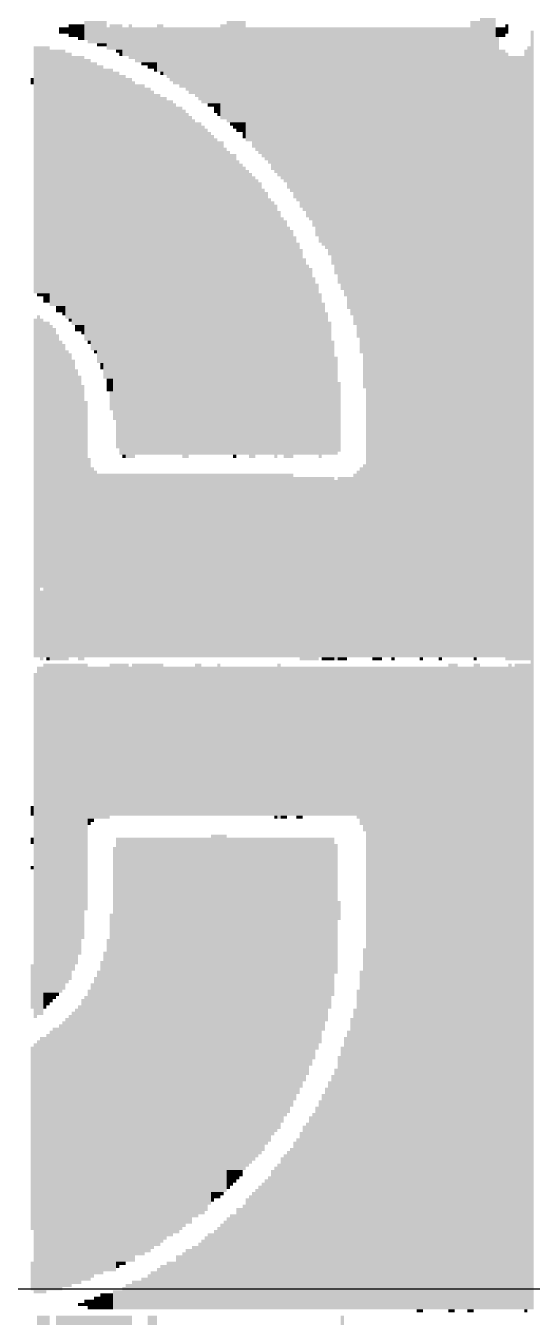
# Model space of a CAD drawing. Extents: x 0 to 19.7, y 0 to 11.
# Drawn here: x 12.674 to 13.836, y 3.736 to 6.698 of the extents above; entities that cross this region are included whole.
import ezdxf

# ---------------------------------------------------------------- set-up
doc = ezdxf.new("R2010")
doc.units = 0
doc.layers.get('0').update_dxf_attribs({"linetype": 'CONTINUOUS'})
doc.layers.add('1', color=1, linetype='CONTINUOUS')

# ---------------------------------------------------------------- blocks, each defined once
blk = doc.blocks.new('*U0')
at = {"color": 7}
for points in [[(1889, 1096), (1892, 1096), (1889, 723), (1892, 723)], [(1892, 1095), (1894, 1095), (1892, 723), (1894, 723)], [(1759, 923), (1764, 923), (1759, 919), (1764, 919)], [(1764, 924), (1771, 924), (1764, 918), (1771, 918)], [(1772, 923), (1776, 923), (1772, 915), (1776, 915)], [(1778, 923), (1779, 923), (1778, 912), (1779, 912)], [(1787, 923), (1789, 923), (1787, 908), (1789, 908)], [(1807, 923), (1809, 923), (1807, 893), (1809, 893)], [(1809, 924), (1815, 924), (1809, 892), (1815, 892)], [(1886, 924), (1889, 924), (1886, 723), (1889, 723)], [(1897, 923), (1898, 923), (1897, 920), (1898, 920)], [(1756, 922), (1759, 922), (1756, 920), (1759, 920)], [(1762, 919), (1764, 919), (1762, 918), (1764, 918)], [(1765, 918), (1771, 918), (1765, 917), (1771, 917)], [(1771, 922), (1772, 922), (1771, 915), (1772, 915)], [(1776, 922), (1778, 922), (1776, 913), (1778, 913)], [(1779, 922), (1787, 922), (1779, 912), (1787, 912)], [(1789, 922), (1807, 922), (1789, 907), (1807, 907)], [(1815, 922), (1886, 922), (1815, 886), (1886, 886)], [(1894, 922), (1897, 922), (1894, 919), (1897, 919)], [(1894, 919), (1895, 919), (1894, 723), (1895, 723)], [(1905, 921), (1906, 921), (1905, 517), (1906, 517)], [(1748, 916), (1753, 916), (1748, 838), (1753, 838)], [(1753, 915), (1758, 915), (1753, 834), (1758, 834)], [(1758, 914), (1760, 914), (1758, 830), (1760, 830)], [(1768, 917), (1771, 917), (1768, 916), (1771, 916)], [(1774, 915), (1776, 915), (1774, 914), (1776, 914)], [(1775, 914), (1776, 914), (1775, 913), (1776, 913)], [(1895, 915), (1897, 915), (1895, 723), (1897, 723)], [(1897, 914), (1898, 914), (1897, 722), (1898, 722)], [(1903, 915), (1904, 915), (1903, 722), (1904, 722)], [(1904, 916), (1905, 916), (1904, 722), (1905, 722)], [(1760, 913), (1764, 913), (1760, 828), (1764, 828)], [(1764, 912), (1766, 912), (1764, 823), (1766, 823)], [(1766, 911), (1768, 911), (1766, 820), (1768, 820)], [(1768, 910), (1770, 910), (1768, 816), (1770, 816)], [(1780, 912), (1787, 912), (1780, 911), (1787, 911)], [(1782, 911), (1787, 911), (1782, 910), (1787, 910)], [(1784, 910), (1787, 910), (1784, 909), (1787, 909)], [(1898, 913), (1903, 913), (1898, 722), (1903, 722)], [(1747, 906), (1748, 906), (1747, 904), (1748, 904)], [(1770, 909), (1773, 909), (1770, 811), (1773, 811)], [(1773, 908), (1775, 908), (1773, 798), (1775, 798)], [(1775, 907), (1777, 907), (1775, 787), (1777, 787)], [(1777, 906), (1779, 906), (1777, 786), (1779, 786)], [(1786, 909), (1787, 909), (1786, 908), (1787, 908)], [(1788, 908), (1789, 908), (1788, 907), (1789, 907)], [(1790, 907), (1807, 907), (1790, 906), (1807, 906)], [(1791, 906), (1807, 906), (1791, 905), (1807, 905)], [(1779, 905), (1780, 905), (1779, 786), (1780, 786)], [(1780, 904), (1783, 904), (1780, 787), (1783, 787)], [(1783, 903), (1785, 903), (1783, 787), (1785, 787)], [(1785, 902), (1786, 902), (1785, 787), (1786, 787)], [(1792, 905), (1807, 905), (1792, 904), (1807, 904)], [(1794, 904), (1807, 904), (1794, 903), (1807, 903)], [(1796, 903), (1807, 903), (1796, 902), (1807, 902)], [(1797, 902), (1807, 902), (1797, 901), (1807, 901)], [(1786, 901), (1788, 901), (1786, 787), (1788, 787)], [(1788, 900), (1790, 900), (1788, 787), (1790, 787)], [(1790, 899), (1792, 899), (1790, 787), (1792, 787)], [(1792, 898), (1793, 898), (1792, 787), (1793, 787)], [(1799, 901), (1807, 901), (1799, 900), (1807, 900)], [(1800, 900), (1807, 900), (1800, 899), (1807, 899)], [(1801, 899), (1807, 899), (1801, 898), (1807, 898)], [(1803, 898), (1807, 898), (1803, 897), (1807, 897)], [(1793, 897), (1795, 897), (1793, 787), (1795, 787)], [(1795, 896), (1796, 896), (1795, 786), (1796, 786)], [(1796, 895), (1797, 895), (1796, 786), (1797, 786)], [(1797, 894), (1798, 894), (1797, 787), (1798, 787)], [(1805, 897), (1807, 897), (1805, 895), (1807, 895)], [(1806, 895), (1807, 895), (1806, 894), (1807, 894)], [(1798, 893), (1799, 893), (1798, 787), (1799, 787)], [(1799, 892), (1801, 892), (1799, 787), (1801, 787)], [(1801, 891), (1802, 891), (1801, 787), (1802, 787)], [(1802, 890), (1803, 890), (1802, 787), (1803, 787)], [(1810, 892), (1815, 892), (1810, 891), (1815, 891)], [(1811, 891), (1815, 891), (1811, 890), (1815, 890)], [(1812, 890), (1815, 890), (1812, 889), (1815, 889)], [(1803, 889), (1804, 889), (1803, 787), (1804, 787)], [(1804, 888), (1805, 888), (1804, 787), (1805, 787)], [(1805, 887), (1806, 887), (1805, 787), (1806, 787)], [(1806, 886), (1808, 886), (1806, 787), (1808, 787)], [(1814, 889), (1815, 889), (1814, 887), (1815, 887)], [(1817, 886), (1886, 886), (1817, 884), (1886, 884)], [(1808, 884), (1809, 884), (1808, 787), (1809, 787)], [(1809, 883), (1810, 883), (1809, 787), (1810, 787)], [(1810, 882), (1812, 882), (1810, 787), (1812, 787)], [(1818, 884), (1886, 884), (1818, 883), (1886, 883)], [(1819, 883), (1886, 883), (1819, 882), (1886, 882)], [(1820, 882), (1886, 882), (1820, 881), (1886, 881)], [(1812, 880), (1813, 880), (1812, 787), (1813, 787)], [(1813, 879), (1814, 879), (1813, 787), (1814, 787)], [(1814, 878), (1815, 878), (1814, 787), (1815, 787)], [(1821, 881), (1886, 881), (1821, 880), (1886, 880)], [(1822, 880), (1886, 880), (1822, 879), (1886, 879)], [(1823, 879), (1886, 879), (1823, 877), (1886, 877)], [(1815, 877), (1816, 877), (1815, 787), (1816, 787)], [(1816, 876), (1817, 876), (1816, 786), (1817, 786)], [(1817, 875), (1818, 875), (1817, 786), (1818, 786)], [(1818, 874), (1819, 874), (1818, 787), (1819, 787)], [(1824, 877), (1886, 877), (1824, 876), (1886, 876)], [(1825, 876), (1886, 876), (1825, 875), (1886, 875)], [(1826, 875), (1886, 875), (1826, 874), (1886, 874)], [(1827, 874), (1886, 874), (1827, 873), (1886, 873)], [(1819, 873), (1820, 873), (1819, 787), (1820, 787)], [(1820, 871), (1821, 871), (1820, 787), (1821, 787)], [(1821, 870), (1822, 870), (1821, 787), (1822, 787)], [(1828, 873), (1886, 873), (1828, 871), (1886, 871)], [(1829, 871), (1886, 871), (1829, 870), (1886, 870)], [(1830, 870), (1886, 870), (1830, 868), (1886, 868)], [(1822, 868), (1823, 868), (1822, 787), (1823, 787)], [(1823, 867), (1824, 867), (1823, 787), (1824, 787)], [(1824, 866), (1825, 866), (1824, 786), (1825, 786)], [(1831, 868), (1886, 868), (1831, 867), (1886, 867)], [(1832, 867), (1886, 867), (1832, 865), (1886, 865)], [(1833, 865), (1886, 865), (1833, 864), (1886, 864)], [(1825, 864), (1826, 864), (1825, 787), (1826, 787)], [(1826, 862), (1827, 862), (1826, 787), (1827, 787)], [(1827, 861), (1828, 861), (1827, 786), (1828, 786)], [(1834, 864), (1886, 864), (1834, 862), (1886, 862)], [(1835, 862), (1886, 862), (1835, 861), (1886, 861)], [(1836, 861), (1886, 861), (1836, 859), (1886, 859)], [(1828, 859), (1829, 859), (1828, 786), (1829, 786)], [(1829, 858), (1830, 858), (1829, 786), (1830, 786)], [(1837, 859), (1886, 859), (1837, 856), (1886, 856)], [(1830, 856), (1831, 856), (1830, 787), (1831, 787)], [(1831, 854), (1832, 854), (1831, 787), (1832, 787)], [(1838, 856), (1886, 856), (1838, 854), (1886, 854)], [(1839, 854), (1886, 854), (1839, 853), (1886, 853)], [(1840, 853), (1886, 853), (1840, 852), (1886, 852)], [(1832, 852), (1833, 852), (1832, 787), (1833, 787)], [(1833, 849), (1834, 849), (1833, 787), (1834, 787)], [(1841, 852), (1886, 852), (1841, 850), (1886, 850)], [(1842, 850), (1886, 850), (1842, 847), (1886, 847)], [(1834, 847), (1835, 847), (1834, 787), (1835, 787)], [(1835, 846), (1836, 846), (1835, 787), (1836, 787)], [(1843, 847), (1886, 847), (1843, 844), (1886, 844)], [(1836, 843), (1837, 843), (1836, 787), (1837, 787)], [(1837, 841), (1838, 841), (1837, 787), (1838, 787)], [(1844, 844), (1886, 844), (1844, 841), (1886, 841)], [(1845, 841), (1886, 841), (1845, 839), (1886, 839)], [(1749, 838), (1753, 838), (1749, 837), (1753, 837)], [(1751, 837), (1753, 837), (1751, 835), (1753, 835)], [(1838, 838), (1839, 838), (1838, 786), (1839, 786)], [(1846, 839), (1886, 839), (1846, 837), (1886, 837)], [(1847, 837), (1886, 837), (1847, 833), (1886, 833)], [(1755, 834), (1758, 834), (1755, 832), (1758, 832)], [(1839, 835), (1840, 835), (1839, 787), (1840, 787)], [(1848, 833), (1886, 833), (1848, 831), (1886, 831)], [(1748, 830), (1749, 830), (1748, 723), (1749, 723)], [(1749, 831), (1750, 831), (1749, 723), (1750, 723)], [(1750, 830), (1751, 830), (1750, 745), (1751, 745)], [(1751, 829), (1753, 829), (1751, 723), (1753, 723)], [(1757, 832), (1758, 832), (1757, 831), (1758, 831)], [(1759, 830), (1760, 830), (1759, 829), (1760, 829)], [(1840, 832), (1841, 832), (1840, 787), (1841, 787)], [(1841, 829), (1842, 829), (1841, 787), (1842, 787)], [(1849, 831), (1886, 831), (1849, 828), (1886, 828)], [(1753, 828), (1754, 828), (1753, 722), (1754, 722)], [(1754, 827), (1755, 827), (1754, 722), (1755, 722)], [(1755, 825), (1756, 825), (1755, 722), (1756, 722)], [(1761, 828), (1764, 828), (1761, 826), (1764, 826)], [(1763, 826), (1764, 826), (1763, 825), (1764, 825)], [(1850, 828), (1886, 828), (1850, 824), (1886, 824)], [(1756, 823), (1757, 823), (1756, 722), (1757, 722)], [(1757, 822), (1758, 822), (1757, 722), (1758, 722)], [(1765, 823), (1766, 823), (1765, 822), (1766, 822)], [(1842, 823), (1843, 823), (1842, 787), (1843, 787)], [(1851, 824), (1886, 824), (1851, 819), (1886, 819)], [(1758, 820), (1759, 820), (1758, 722), (1759, 722)], [(1759, 819), (1760, 819), (1759, 723), (1760, 723)], [(1760, 817), (1761, 817), (1760, 723), (1761, 723)], [(1767, 820), (1768, 820), (1767, 819), (1768, 819)], [(1769, 816), (1770, 816), (1769, 814), (1770, 814)], [(1843, 818), (1844, 818), (1843, 787), (1844, 787)], [(1852, 819), (1886, 819), (1852, 808), (1886, 808)], [(1761, 814), (1762, 814), (1761, 723), (1762, 723)], [(1762, 812), (1763, 812), (1762, 722), (1763, 722)], [(1763, 809), (1764, 809), (1763, 722), (1764, 722)], [(1771, 811), (1773, 811), (1771, 807), (1773, 807)], [(1844, 810), (1845, 810), (1844, 788), (1845, 788)], [(1853, 808), (1886, 808), (1853, 723), (1886, 723)], [(1764, 804), (1765, 804), (1764, 723), (1765, 723)], [(1772, 807), (1773, 807), (1772, 801), (1773, 801)], [(1774, 798), (1775, 798), (1774, 789), (1775, 789)], [(1765, 786), (1766, 786), (1765, 723), (1766, 723)], [(1776, 787), (1777, 787), (1776, 786), (1777, 786)], [(1811, 787), (1812, 787), (1811, 786), (1812, 786)], [(1852, 784), (1853, 784), (1852, 723), (1853, 723)], [(1766, 783), (1767, 783), (1766, 723), (1767, 723)], [(1767, 782), (1768, 782), (1767, 723), (1768, 723)], [(1768, 781), (1830, 781), (1768, 723), (1830, 723)], [(1830, 780), (1843, 780), (1830, 723), (1843, 723)], [(1844, 780), (1849, 780), (1844, 723), (1849, 723)], [(1849, 781), (1850, 781), (1849, 723), (1850, 723)], [(1850, 782), (1851, 782), (1850, 723), (1851, 723)], [(1851, 783), (1852, 783), (1851, 723), (1852, 723)], [(1843, 779), (1844, 779), (1843, 722), (1844, 722)], [(1750, 744), (1751, 744), (1750, 722), (1751, 722)], [(1752, 723), (1753, 723), (1752, 722), (1753, 722)], [(1832, 723), (1838, 723), (1832, 722), (1838, 722)], [(1839, 723), (1843, 723), (1839, 722), (1843, 722)], [(1844, 723), (1847, 723), (1844, 722), (1847, 722)], [(1855, 723), (1858, 723), (1855, 722), (1858, 722)], [(1861, 723), (1862, 723), (1861, 722), (1862, 722)], [(1870, 723), (1871, 723), (1870, 722), (1871, 722)], [(1876, 723), (1877, 723), (1876, 722), (1877, 722)], [(1887, 723), (1888, 723), (1887, 722), (1888, 722)], [(1749, 720), (1751, 720), (1749, 610), (1751, 610)], [(1751, 721), (1765, 721), (1751, 643), (1765, 643)], [(1765, 720), (1772, 720), (1765, 672), (1772, 672)], [(1772, 721), (1778, 721), (1772, 673), (1778, 673)], [(1778, 720), (1779, 720), (1778, 673), (1779, 673)], [(1779, 721), (1789, 721), (1779, 673), (1789, 673)], [(1789, 720), (1799, 720), (1789, 673), (1799, 673)], [(1799, 721), (1801, 721), (1799, 673), (1801, 673)], [(1801, 720), (1806, 720), (1801, 673), (1806, 673)], [(1806, 721), (1807, 721), (1806, 673), (1807, 673)], [(1807, 720), (1825, 720), (1807, 673), (1825, 673)], [(1825, 721), (1826, 721), (1825, 672), (1826, 672)], [(1826, 720), (1879, 720), (1826, 673), (1879, 673)], [(1879, 721), (1882, 721), (1879, 517), (1882, 517)], [(1882, 720), (1887, 720), (1882, 517), (1887, 517)], [(1887, 721), (1889, 721), (1887, 517), (1889, 517)], [(1889, 720), (1898, 720), (1889, 517), (1898, 517)], [(1898, 721), (1899, 721), (1898, 517), (1899, 517)], [(1899, 720), (1900, 720), (1899, 517), (1900, 517)], [(1900, 721), (1905, 721), (1900, 517), (1905, 517)], [(1748, 718), (1749, 718), (1748, 609), (1749, 609)], [(1747, 676), (1748, 676), (1747, 673), (1748, 673)], [(1765, 672), (1767, 672), (1765, 671), (1767, 671)], [(1765, 671), (1766, 671), (1765, 670), (1766, 670)], [(1824, 673), (1825, 673), (1824, 672), (1825, 672)], [(1826, 673), (1828, 673), (1826, 672), (1828, 672)], [(1831, 673), (1833, 673), (1831, 672), (1833, 672)], [(1850, 673), (1879, 673), (1850, 672), (1879, 672)], [(1851, 672), (1879, 672), (1851, 670), (1879, 670)], [(1852, 670), (1879, 670), (1852, 668), (1879, 668)], [(1747, 666), (1748, 666), (1747, 664), (1748, 664)], [(1774, 666), (1804, 666), (1774, 550), (1804, 550)], [(1804, 667), (1809, 667), (1804, 554), (1809, 554)], [(1809, 666), (1843, 666), (1809, 616), (1843, 616)], [(1853, 668), (1879, 668), (1853, 517), (1879, 517)], [(1773, 663), (1774, 663), (1773, 529), (1774, 529)], [(1843, 664), (1844, 664), (1843, 623), (1844, 623)], [(1747, 657), (1748, 657), (1747, 656), (1748, 656)], [(1844, 646), (1845, 646), (1844, 640), (1845, 640)], [(1751, 643), (1764, 643), (1751, 634), (1764, 634)], [(1772, 642), (1773, 642), (1772, 529), (1773, 529)], [(1751, 634), (1763, 634), (1751, 629), (1763, 629)], [(1771, 634), (1772, 634), (1771, 529), (1772, 529)], [(1751, 629), (1762, 629), (1751, 626), (1762, 626)], [(1770, 630), (1771, 630), (1770, 529), (1771, 529)], [(1852, 631), (1853, 631), (1852, 517), (1853, 517)], [(1747, 626), (1748, 626), (1747, 612), (1748, 612)], [(1751, 626), (1761, 626), (1751, 624), (1761, 624)], [(1769, 627), (1770, 627), (1769, 528), (1770, 528)], [(1751, 624), (1760, 624), (1751, 621), (1760, 621)], [(1751, 621), (1759, 621), (1751, 620), (1759, 620)], [(1767, 622), (1768, 622), (1767, 528), (1768, 528)], [(1768, 624), (1769, 624), (1768, 528), (1769, 528)], [(1851, 624), (1852, 624), (1851, 517), (1852, 517)], [(1751, 620), (1758, 620), (1751, 618), (1758, 618)], [(1751, 618), (1757, 618), (1751, 617), (1757, 617)], [(1751, 617), (1756, 617), (1751, 616), (1756, 616)], [(1765, 618), (1766, 618), (1765, 526), (1766, 526)], [(1766, 620), (1767, 620), (1766, 527), (1767, 527)], [(1850, 618), (1851, 618), (1850, 517), (1851, 517)], [(1751, 616), (1755, 616), (1751, 615), (1755, 615)], [(1751, 615), (1754, 615), (1751, 614), (1754, 614)], [(1751, 614), (1753, 614), (1751, 613), (1753, 613)], [(1751, 613), (1752, 613), (1751, 612), (1752, 612)], [(1761, 612), (1762, 612), (1761, 525), (1762, 525)], [(1762, 613), (1763, 613), (1762, 525), (1763, 525)], [(1763, 615), (1764, 615), (1763, 526), (1764, 526)], [(1764, 616), (1765, 616), (1764, 526), (1765, 526)], [(1809, 616), (1842, 616), (1809, 612), (1842, 612)], [(1809, 612), (1841, 612), (1809, 608), (1841, 608)], [(1849, 612), (1850, 612), (1849, 517), (1850, 517)], [(1757, 608), (1758, 608), (1757, 524), (1758, 524)], [(1758, 609), (1759, 609), (1758, 524), (1759, 524)], [(1759, 610), (1760, 610), (1759, 524), (1760, 524)], [(1760, 611), (1761, 611), (1760, 525), (1761, 525)], [(1809, 608), (1840, 608), (1809, 605), (1840, 605)], [(1848, 609), (1849, 609), (1848, 517), (1849, 517)], [(1752, 604), (1753, 604), (1752, 523), (1753, 523)], [(1753, 605), (1754, 605), (1753, 523), (1754, 523)], [(1754, 606), (1756, 606), (1754, 523), (1756, 523)], [(1756, 607), (1757, 607), (1756, 523), (1757, 523)], [(1809, 605), (1839, 605), (1809, 601), (1839, 601)], [(1847, 605), (1848, 605), (1847, 517), (1848, 517)], [(1747, 600), (1748, 600), (1747, 542), (1748, 542)], [(1748, 601), (1749, 601), (1748, 522), (1749, 522)], [(1749, 602), (1750, 602), (1749, 522), (1750, 522)], [(1750, 603), (1752, 603), (1750, 522), (1752, 522)], [(1809, 601), (1838, 601), (1809, 599), (1838, 599)], [(1845, 600), (1846, 600), (1845, 517), (1846, 517)], [(1846, 603), (1847, 603), (1846, 517), (1847, 517)], [(1809, 599), (1837, 599), (1809, 596), (1837, 596)], [(1809, 596), (1836, 596), (1809, 594), (1836, 594)], [(1844, 597), (1845, 597), (1844, 517), (1845, 517)], [(1809, 594), (1835, 594), (1809, 591), (1835, 591)], [(1843, 593), (1844, 593), (1843, 517), (1844, 517)], [(1809, 591), (1834, 591), (1809, 589), (1834, 589)], [(1809, 589), (1833, 589), (1809, 587), (1833, 587)], [(1841, 589), (1842, 589), (1841, 517), (1842, 517)], [(1842, 591), (1843, 591), (1842, 517), (1843, 517)], [(1809, 587), (1832, 587), (1809, 585), (1832, 585)], [(1809, 585), (1831, 585), (1809, 583), (1831, 583)], [(1839, 585), (1840, 585), (1839, 517), (1840, 517)], [(1840, 587), (1841, 587), (1840, 517), (1841, 517)], [(1809, 583), (1830, 583), (1809, 581), (1830, 581)], [(1809, 581), (1829, 581), (1809, 579), (1829, 579)], [(1837, 581), (1838, 581), (1837, 517), (1838, 517)], [(1838, 583), (1839, 583), (1838, 517), (1839, 517)], [(1809, 579), (1828, 579), (1809, 578), (1828, 578)], [(1809, 578), (1827, 578), (1809, 576), (1827, 576)], [(1809, 576), (1826, 576), (1809, 574), (1826, 574)], [(1834, 576), (1835, 576), (1834, 517), (1835, 517)], [(1835, 578), (1836, 578), (1835, 517), (1836, 517)], [(1836, 579), (1837, 579), (1836, 517), (1837, 517)], [(1809, 574), (1825, 574), (1809, 573), (1825, 573)], [(1809, 573), (1824, 573), (1809, 572), (1824, 572)], [(1809, 572), (1823, 572), (1809, 570), (1823, 570)], [(1832, 573), (1833, 573), (1832, 517), (1833, 517)], [(1833, 575), (1834, 575), (1833, 517), (1834, 517)], [(1809, 570), (1822, 570), (1809, 569), (1822, 569)], [(1809, 569), (1821, 569), (1809, 567), (1821, 567)], [(1829, 568), (1830, 568), (1829, 517), (1830, 517)], [(1830, 570), (1831, 570), (1830, 517), (1831, 517)], [(1831, 571), (1832, 571), (1831, 517), (1832, 517)], [(1809, 567), (1820, 567), (1809, 566), (1820, 566)], [(1809, 566), (1819, 566), (1809, 565), (1819, 565)], [(1809, 565), (1818, 565), (1809, 564), (1818, 564)], [(1809, 564), (1817, 564), (1809, 563), (1817, 563)], [(1826, 565), (1827, 565), (1826, 517), (1827, 517)], [(1827, 566), (1828, 566), (1827, 517), (1828, 517)], [(1828, 567), (1829, 567), (1828, 517), (1829, 517)], [(1809, 563), (1816, 563), (1809, 562), (1816, 562)], [(1809, 562), (1815, 562), (1809, 561), (1815, 561)], [(1809, 561), (1814, 561), (1809, 559), (1814, 559)], [(1809, 559), (1813, 559), (1809, 558), (1813, 558)], [(1822, 559), (1823, 559), (1822, 517), (1823, 517)], [(1823, 561), (1824, 561), (1823, 517), (1824, 517)], [(1824, 562), (1825, 562), (1824, 517), (1825, 517)], [(1825, 563), (1826, 563), (1825, 517), (1826, 517)], [(1809, 558), (1812, 558), (1809, 557), (1812, 557)], [(1809, 557), (1811, 557), (1809, 556), (1811, 556)], [(1809, 556), (1810, 556), (1809, 555), (1810, 555)], [(1818, 555), (1819, 555), (1818, 517), (1819, 517)], [(1819, 556), (1820, 556), (1819, 517), (1820, 517)], [(1820, 557), (1821, 557), (1820, 517), (1821, 517)], [(1821, 558), (1822, 558), (1821, 517), (1822, 517)], [(1804, 554), (1808, 554), (1804, 553), (1808, 553)], [(1804, 553), (1807, 553), (1804, 552), (1807, 552)], [(1804, 552), (1805, 552), (1804, 551), (1805, 551)], [(1815, 552), (1816, 552), (1815, 517), (1816, 517)], [(1816, 553), (1817, 553), (1816, 517), (1817, 517)], [(1817, 554), (1818, 554), (1817, 517), (1818, 517)], [(1774, 550), (1803, 550), (1774, 548), (1803, 548)], [(1774, 548), (1802, 548), (1774, 547), (1802, 547)], [(1774, 547), (1800, 547), (1774, 546), (1800, 546)], [(1810, 547), (1812, 547), (1810, 517), (1812, 517)], [(1812, 549), (1814, 549), (1812, 517), (1814, 517)], [(1814, 550), (1815, 550), (1814, 517), (1815, 517)], [(1774, 546), (1798, 546), (1774, 544), (1798, 544)], [(1774, 544), (1796, 544), (1774, 543), (1796, 543)], [(1774, 543), (1795, 543), (1774, 542), (1795, 542)], [(1806, 543), (1807, 543), (1806, 517), (1807, 517)], [(1807, 544), (1808, 544), (1807, 517), (1808, 517)], [(1808, 545), (1809, 545), (1808, 517), (1809, 517)], [(1809, 546), (1810, 546), (1809, 517), (1810, 517)], [(1774, 542), (1794, 542), (1774, 541), (1794, 541)], [(1774, 541), (1792, 541), (1774, 540), (1792, 540)], [(1774, 540), (1790, 540), (1774, 539), (1790, 539)], [(1774, 539), (1789, 539), (1774, 538), (1789, 538)], [(1801, 539), (1802, 539), (1801, 517), (1802, 517)], [(1802, 540), (1803, 540), (1802, 517), (1803, 517)], [(1803, 541), (1805, 541), (1803, 517), (1805, 517)], [(1805, 542), (1806, 542), (1805, 517), (1806, 517)], [(1774, 538), (1788, 538), (1774, 537), (1788, 537)], [(1774, 537), (1786, 537), (1774, 536), (1786, 536)], [(1774, 536), (1785, 536), (1774, 535), (1785, 535)], [(1774, 535), (1783, 535), (1774, 534), (1783, 534)], [(1795, 535), (1796, 535), (1795, 517), (1796, 517)], [(1796, 536), (1798, 536), (1796, 517), (1798, 517)], [(1798, 537), (1800, 537), (1798, 517), (1800, 517)], [(1800, 538), (1801, 538), (1800, 517), (1801, 517)], [(1747, 532), (1748, 532), (1747, 523), (1748, 523)], [(1774, 534), (1780, 534), (1774, 532), (1780, 532)], [(1774, 532), (1777, 532), (1774, 531), (1777, 531)], [(1774, 531), (1775, 531), (1774, 530), (1775, 530)], [(1788, 531), (1790, 531), (1788, 517), (1790, 517)], [(1790, 532), (1793, 532), (1790, 517), (1793, 517)], [(1793, 534), (1795, 534), (1793, 517), (1795, 517)], [(1782, 527), (1784, 527), (1782, 517), (1784, 517)], [(1784, 528), (1785, 528), (1784, 517), (1785, 517)], [(1785, 529), (1787, 529), (1785, 517), (1787, 517)], [(1787, 530), (1788, 530), (1787, 517), (1788, 517)], [(1773, 523), (1776, 523), (1773, 517), (1776, 517)], [(1776, 524), (1777, 524), (1776, 517), (1777, 517)], [(1777, 525), (1779, 525), (1777, 517), (1779, 517)], [(1779, 526), (1782, 526), (1779, 517), (1782, 517)], [(1762, 519), (1764, 519), (1762, 518), (1764, 518)], [(1764, 520), (1767, 520), (1764, 518), (1767, 518)], [(1767, 521), (1769, 521), (1767, 517), (1769, 517)], [(1769, 522), (1773, 522), (1769, 517), (1773, 517)], [(1749, 515), (1753, 515), (1749, 340), (1753, 340)], [(1755, 515), (1779, 515), (1755, 343), (1779, 343)], [(1765, 518), (1767, 518), (1765, 517), (1767, 517)], [(1784, 515), (1787, 515), (1784, 343), (1787, 343)], [(1845, 515), (1846, 515), (1845, 346), (1846, 346)], [(1869, 517), (1871, 517), (1869, 516), (1871, 516)], [(1879, 517), (1881, 517), (1879, 516), (1881, 516)], [(1885, 517), (1887, 517), (1885, 516), (1887, 516)], [(1903, 517), (1904, 517), (1903, 516), (1904, 516)]]:
    blk.add_solid(points, dxfattribs=at)

msp = doc.modelspace()

# ---------------------------------------------------------------- linework, layer by layer
at = {"layer": '1'}
msp.add_line((9.0429, 3.801), (16.4155, 3.801), dxfattribs=at)

# ---------------------------------------------------------------- block references
at = {"xscale": 0.007261200278071202, "yscale": 0.007261200278071202, "zscale": 0.007261200278071202}
msp.add_blockref('*U0', (0, 0), dxfattribs=at)

doc.saveas('drawing.dxf')
